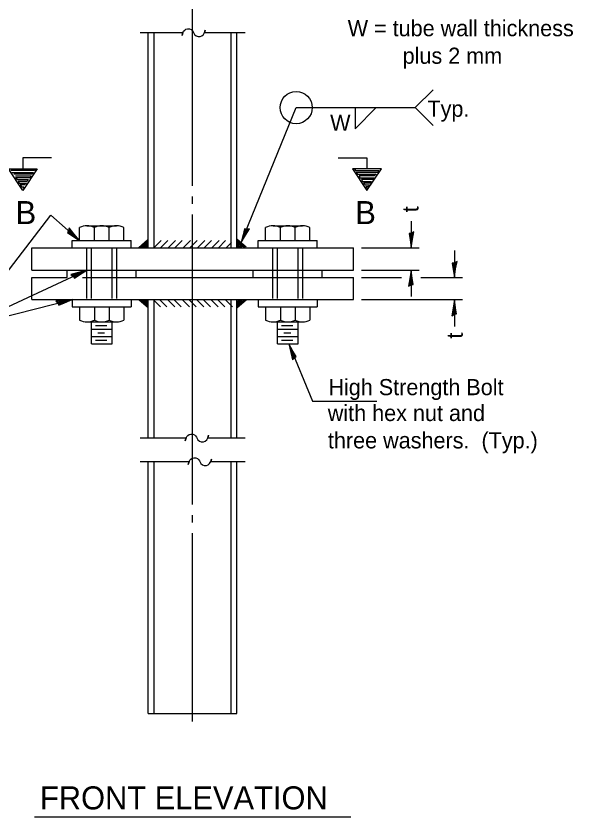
# Model space of a CAD drawing. Extents: x 1499079 to 1501883, y 1499349 to 1499789.
# Drawn here: x 1499916 to 1499998.8, y 1499468.5 to 1499587.6 of the extents above; entities that cross this region are included whole.
import ezdxf

# ---------------------------------------------------------------- set-up
doc = ezdxf.new("R2010")
doc.units = 0
for name, color, linetype in [('Design_EX_Roadway Dimensions', 7, 'Continuous'), ('Design_PR_Roadway Items', 7, 'Continuous'), ('Sheets_General Details', 7, 'Continuous')]:
    doc.layers.add(name, color=color, linetype=linetype)

msp = doc.modelspace()

# ---------------------------------------------------------------- linework, layer by layer
at = {"layer": 'Design_EX_Roadway Dimensions'}
for p, q in [((1499975.37, 1499573.99), (1499978.03, 1499576.65)), ((1499949.47, 1499553.9), (1499957.67, 1499573.99)), ((1499957.67, 1499573.99), (1499975.37, 1499573.99)), ((1499966.42, 1499573.99), (1499966.42, 1499570.85)), ((1499966.42, 1499570.85), (1499969.56, 1499573.99)), ((1499975.37, 1499573.99), (1499978.03, 1499571.32)), ((1499908.47, 1499541.4), (1499921.17, 1499558.01)), ((1499921.17, 1499558.01), (1499925.45, 1499554.21)), ((1499974.77, 1499557.12), (1499974.77, 1499553.12)), ((1499967.4, 1499553.12), (1499975.97, 1499553.12)), ((1499981.2, 1499552.73), (1499981.2, 1499548.72)), ((1499926.51, 1499549.82), (1499908.47, 1499541.4)), ((1499967.4, 1499549.82), (1499975.97, 1499549.82)), ((1499967.4, 1499548.72), (1499973.35, 1499548.72)), ((1499974.77, 1499549.82), (1499974.77, 1499545.91)), ((1499976.19, 1499548.72), (1499982.4, 1499548.72)), ((1499908.47, 1499541.4), (1499924.35, 1499545.42)), ((1499967.4, 1499545.42), (1499982.4, 1499545.42)), ((1499981.2, 1499545.42), (1499981.2, 1499541.41)), ((1499956.59, 1499538.83), (1499960.07, 1499530.31)), ((1499960.07, 1499530.31), (1499969.65, 1499530.31))]:
    msp.add_line(p, q, dxfattribs=at)
for points in [[(1499942.27, 1499562.37), (1499942.27, 1499596.19)], [(1499921.29, 1499566.5), (1499917.01, 1499566.5), (1499917.01, 1499564.89), (1499919.15, 1499564.89), (1499917.01, 1499561.68), (1499914.86, 1499564.89), (1499918.88, 1499564.89), (1499918.72, 1499564.63), (1499915.24, 1499564.63)], [(1499963.91, 1499566.5), (1499968.2, 1499566.5), (1499968.2, 1499564.89), (1499966.05, 1499564.89), (1499968.2, 1499561.68), (1499970.34, 1499564.89), (1499966.33, 1499564.89), (1499966.48, 1499564.63), (1499969.97, 1499564.63), (1499969.8, 1499564.36), (1499966.59, 1499564.36), (1499966.86, 1499564.09), (1499969.54, 1499564.09), (1499969.27, 1499563.82), (1499967.02, 1499563.82), (1499967.13, 1499563.56), (1499969.27, 1499563.56), (1499969, 1499563.28), (1499967.4, 1499563.28), (1499967.55, 1499563.02), (1499968.89, 1499563.02), (1499968.73, 1499562.75), (1499967.66, 1499562.75), (1499967.93, 1499562.48), (1499968.57, 1499562.48), (1499968.41, 1499562.21), (1499968.04, 1499562.21), (1499968.2, 1499561.95)], [(1499915.4, 1499564.36), (1499918.61, 1499564.36), (1499918.35, 1499564.09), (1499915.67, 1499564.09)], [(1499915.93, 1499563.82), (1499918.19, 1499563.82), (1499918.08, 1499563.56), (1499915.93, 1499563.56), (1499916.21, 1499563.28), (1499917.81, 1499563.28), (1499917.65, 1499563.02), (1499916.31, 1499563.02), (1499916.47, 1499562.75), (1499917.54, 1499562.75), (1499917.28, 1499562.48), (1499916.63, 1499562.48), (1499916.79, 1499562.21), (1499917.17, 1499562.21), (1499917.01, 1499561.95)], [(1499942.27, 1499559.67), (1499942.27, 1499560.77)], [(1499942.27, 1499514.97), (1499942.27, 1499558.07)], [(1499923.82, 1499555.7), (1499923.65, 1499555.39), (1499924.45, 1499554.89), (1499925.45, 1499554.21), (1499924.62, 1499555.2), (1499923.91, 1499556.1), (1499923.76, 1499555.45), (1499924.84, 1499554.75), (1499923.96, 1499555.89), (1499923.92, 1499555.53), (1499924.4, 1499555.17), (1499924.03, 1499555.61)], [(1499950.33, 1499555.92), (1499949.99, 1499555.98), (1499949.78, 1499555.06), (1499949.47, 1499553.9), (1499950.13, 1499555.01), (1499950.74, 1499555.97), (1499950.08, 1499555.89), (1499949.78, 1499554.64), (1499950.56, 1499555.86), (1499950.21, 1499555.77), (1499950.02, 1499555.2), (1499950.32, 1499555.7)], [(1499974.8, 1499555.32), (1499974.46, 1499555.25), (1499974.6, 1499554.32), (1499974.77, 1499553.12), (1499974.95, 1499554.4), (1499975.16, 1499555.52), (1499974.58, 1499555.2), (1499974.77, 1499553.92), (1499975.03, 1499555.34), (1499974.74, 1499555.13), (1499974.77, 1499554.54), (1499974.87, 1499555.11)], [(1499981.23, 1499550.92), (1499980.89, 1499550.85), (1499981.03, 1499549.92), (1499981.2, 1499548.72), (1499981.38, 1499550), (1499981.59, 1499551.12), (1499981, 1499550.8), (1499981.2, 1499549.52), (1499981.46, 1499550.95), (1499981.17, 1499550.73), (1499981.2, 1499550.14), (1499981.3, 1499550.71)], [(1499924.5, 1499548.92), (1499924.71, 1499548.63), (1499925.49, 1499549.16), (1499926.51, 1499549.82), (1499925.28, 1499549.44), (1499924.17, 1499549.16), (1499924.71, 1499548.77), (1499925.78, 1499549.48), (1499924.38, 1499549.12), (1499924.7, 1499548.94), (1499925.23, 1499549.23), (1499924.66, 1499549.07)], [(1499974.74, 1499547.61), (1499975.08, 1499547.69), (1499974.93, 1499548.62), (1499974.77, 1499549.82), (1499974.58, 1499548.54), (1499974.38, 1499547.42), (1499974.96, 1499547.74), (1499974.77, 1499549.02), (1499974.5, 1499547.59), (1499974.8, 1499547.81), (1499974.76, 1499548.4), (1499974.66, 1499547.83)], [(1499922.2, 1499544.91), (1499922.36, 1499544.6), (1499923.23, 1499544.97), (1499924.35, 1499545.42), (1499923.06, 1499545.29), (1499921.93, 1499545.21), (1499922.38, 1499544.72), (1499923.57, 1499545.22), (1499922.13, 1499545.13), (1499922.4, 1499544.9), (1499922.97, 1499545.08), (1499922.39, 1499545.03)], [(1499981.17, 1499543.22), (1499981.51, 1499543.29), (1499981.36, 1499544.22), (1499981.2, 1499545.42), (1499981.01, 1499544.14), (1499980.81, 1499543.02), (1499981.39, 1499543.34), (1499981.2, 1499544.61), (1499980.93, 1499543.2), (1499981.22, 1499543.41), (1499981.19, 1499544), (1499981.09, 1499543.43)], [(1499957.39, 1499536.77), (1499957.68, 1499536.97), (1499957.19, 1499537.78), (1499956.59, 1499538.83), (1499956.89, 1499537.57), (1499957.13, 1499536.46), (1499957.55, 1499536.97), (1499956.89, 1499538.08), (1499957.18, 1499536.66), (1499957.37, 1499536.97), (1499957.11, 1499537.51), (1499957.24, 1499536.94)], [(1499942.27, 1499512.27), (1499942.27, 1499513.36)], [(1499942.27, 1499482.67), (1499942.27, 1499510.66)]]:
    msp.add_lwpolyline(points, dxfattribs=at)
msp.add_circle((1499957.67, 1499573.99), 2.39, dxfattribs=at)
at = {"layer": 'Design_PR_Roadway Items'}
for p, q in [((1499935.67, 1499553.12), (1499935.67, 1499585.15)), ((1499936.55, 1499553.12), (1499936.55, 1499585.13)), ((1499947.98, 1499553.12), (1499947.98, 1499585.13)), ((1499948.86, 1499553.12), (1499948.86, 1499585.15)), ((1499925.45, 1499554.21), (1499925.45, 1499556.15)), ((1499926.55, 1499556.41), (1499930.94, 1499556.41)), ((1499927.65, 1499554.21), (1499927.65, 1499556.15)), ((1499929.84, 1499554.21), (1499929.84, 1499556.15)), ((1499932.04, 1499554.21), (1499932.04, 1499556.15)), ((1499953.11, 1499554.21), (1499953.11, 1499556.15)), ((1499954.22, 1499556.41), (1499958.61, 1499556.41)), ((1499955.32, 1499554.21), (1499955.32, 1499556.15)), ((1499957.51, 1499554.21), (1499957.51, 1499556.15)), ((1499959.71, 1499554.21), (1499959.71, 1499556.15)), ((1499924.35, 1499553.12), (1499924.35, 1499554.21)), ((1499924.35, 1499554.21), (1499933.14, 1499554.21)), ((1499933.14, 1499553.12), (1499933.14, 1499554.21)), ((1499936.51, 1499553.12), (1499937.59, 1499554.21)), ((1499937.48, 1499553.12), (1499938.57, 1499554.21)), ((1499938.64, 1499553.12), (1499939.73, 1499554.21)), ((1499939.62, 1499553.12), (1499940.7, 1499554.21)), ((1499940.86, 1499553.12), (1499941.94, 1499554.21)), ((1499941.83, 1499553.12), (1499942.92, 1499554.21)), ((1499942.99, 1499553.12), (1499944.07, 1499554.21)), ((1499943.96, 1499553.12), (1499945.05, 1499554.21)), ((1499945.11, 1499553.12), (1499946.21, 1499554.21)), ((1499946.09, 1499553.12), (1499947.18, 1499554.21)), ((1499947.25, 1499553.12), (1499948.07, 1499553.93)), ((1499952.01, 1499553.12), (1499952.01, 1499554.21)), ((1499952.01, 1499554.21), (1499960.81, 1499554.21)), ((1499960.81, 1499553.12), (1499960.81, 1499554.21)), ((1499918.34, 1499549.82), (1499918.34, 1499553.12)), ((1499918.34, 1499553.12), (1499966.19, 1499553.12)), ((1499926.51, 1499545.57), (1499926.51, 1499553.12)), ((1499927.24, 1499545.57), (1499927.24, 1499553.12)), ((1499930.28, 1499545.57), (1499930.28, 1499553.12)), ((1499931.01, 1499545.57), (1499931.01, 1499553.12)), ((1499954.18, 1499545.57), (1499954.18, 1499553.12)), ((1499954.91, 1499545.57), (1499954.91, 1499553.12)), ((1499957.95, 1499545.57), (1499957.95, 1499553.12)), ((1499958.68, 1499545.57), (1499958.68, 1499553.12)), ((1499966.19, 1499549.82), (1499966.19, 1499553.12)), ((1499918.34, 1499549.82), (1499966.19, 1499549.82)), ((1499918.34, 1499545.42), (1499918.34, 1499548.72)), ((1499918.34, 1499548.72), (1499923.62, 1499548.72)), ((1499923.62, 1499548.72), (1499923.62, 1499549.82)), ((1499925.89, 1499548.72), (1499966.19, 1499548.72)), ((1499933.87, 1499548.72), (1499933.87, 1499549.82)), ((1499951.29, 1499548.72), (1499951.29, 1499549.82)), ((1499961.54, 1499548.72), (1499961.54, 1499549.82)), ((1499966.19, 1499545.42), (1499966.19, 1499548.72)), ((1499918.34, 1499545.42), (1499966.19, 1499545.42)), ((1499924.35, 1499545.42), (1499924.35, 1499544.33)), ((1499933.14, 1499545.42), (1499933.14, 1499544.33)), ((1499935.67, 1499524.8), (1499935.67, 1499545.42)), ((1499936.38, 1499545.42), (1499937.47, 1499544.33)), ((1499936.55, 1499524.8), (1499936.55, 1499545.42)), ((1499937.36, 1499545.42), (1499938.44, 1499544.33)), ((1499938.51, 1499545.42), (1499939.6, 1499544.33)), ((1499939.49, 1499545.42), (1499940.57, 1499544.33)), ((1499940.73, 1499545.42), (1499941.81, 1499544.33)), ((1499941.7, 1499545.42), (1499942.79, 1499544.33)), ((1499942.85, 1499545.42), (1499943.94, 1499544.33)), ((1499943.83, 1499545.42), (1499944.92, 1499544.33)), ((1499944.99, 1499545.42), (1499946.08, 1499544.33)), ((1499945.97, 1499545.42), (1499947.05, 1499544.33)), ((1499947.12, 1499545.42), (1499948.2, 1499544.33)), ((1499947.98, 1499524.8), (1499947.98, 1499545.42)), ((1499948.86, 1499524.8), (1499948.86, 1499545.42)), ((1499952.01, 1499545.42), (1499952.01, 1499544.33)), ((1499960.81, 1499545.42), (1499960.81, 1499544.33)), ((1499924.35, 1499544.33), (1499933.14, 1499544.33)), ((1499925.45, 1499544.33), (1499925.45, 1499542.39)), ((1499927.65, 1499544.33), (1499927.65, 1499542.39)), ((1499929.84, 1499544.33), (1499929.84, 1499542.39)), ((1499932.04, 1499544.33), (1499932.04, 1499542.39)), ((1499952.01, 1499544.33), (1499960.81, 1499544.33)), ((1499953.11, 1499544.33), (1499953.11, 1499542.39)), ((1499955.32, 1499544.33), (1499955.32, 1499542.39)), ((1499957.51, 1499544.33), (1499957.51, 1499542.39)), ((1499959.71, 1499544.33), (1499959.71, 1499542.39)), ((1499926.55, 1499542.12), (1499930.94, 1499542.12)), ((1499927.24, 1499538.83), (1499927.24, 1499542.12)), ((1499927.82, 1499541.57), (1499929.52, 1499541.57)), ((1499930.28, 1499538.83), (1499930.28, 1499542.12)), ((1499954.22, 1499542.12), (1499958.61, 1499542.12)), ((1499954.91, 1499538.83), (1499954.91, 1499542.12)), ((1499955.49, 1499541.57), (1499957.19, 1499541.57)), ((1499957.95, 1499538.83), (1499957.95, 1499542.12)), ((1499927.24, 1499541.02), (1499930.28, 1499541.02)), ((1499928.17, 1499540.48), (1499929.18, 1499540.48)), ((1499954.91, 1499541.02), (1499957.95, 1499541.02)), ((1499955.84, 1499540.48), (1499956.85, 1499540.48)), ((1499927.24, 1499539.92), (1499930.28, 1499539.92)), ((1499927.82, 1499539.37), (1499929.52, 1499539.37)), ((1499954.91, 1499539.92), (1499957.95, 1499539.92)), ((1499955.49, 1499539.37), (1499957.19, 1499539.37)), ((1499927.24, 1499538.83), (1499930.28, 1499538.83)), ((1499954.91, 1499538.83), (1499957.95, 1499538.83)), ((1499935.67, 1499483.87), (1499935.67, 1499521.4)), ((1499936.55, 1499483.87), (1499936.55, 1499521.4)), ((1499947.98, 1499483.87), (1499947.98, 1499521.4)), ((1499948.86, 1499483.87), (1499948.86, 1499521.4)), ((1499935.67, 1499483.87), (1499948.86, 1499483.87))]:
    msp.add_line(p, q, dxfattribs=at)
for points in [[(1499934.47, 1499585.15), (1499940.83, 1499585.15), (1499940.7, 1499584.73), (1499940.83, 1499585.15), (1499940.92, 1499585.35), (1499941.09, 1499585.52), (1499941.27, 1499585.64), (1499941.5, 1499585.71), (1499941.8, 1499585.7), (1499942.05, 1499585.6), (1499942.21, 1499585.48), (1499942.36, 1499585.27), (1499942.42, 1499585.15), (1499942.56, 1499584.88), (1499942.8, 1499584.68), (1499943.07, 1499584.58), (1499943.41, 1499584.58), (1499943.65, 1499584.69), (1499943.87, 1499584.87), (1499944.03, 1499585.15), (1499944.14, 1499585.53), (1499944.03, 1499585.15), (1499944.03, 1499585.15), (1499950.06, 1499585.15)], [(1499934.29, 1499553.19), (1499935.61, 1499554.35), (1499935.6, 1499554.12), (1499934.48, 1499553.19), (1499934.7, 1499553.19), (1499935.6, 1499553.97), (1499935.6, 1499553.77), (1499934.93, 1499553.19), (1499935.17, 1499553.19), (1499935.62, 1499553.57), (1499935.6, 1499553.39), (1499935.35, 1499553.19), (1499935.51, 1499553.19), (1499935.6, 1499553.26)], [(1499950.23, 1499553.22), (1499948.91, 1499554.39), (1499948.93, 1499554.16), (1499950.05, 1499553.22), (1499949.82, 1499553.23), (1499948.92, 1499554.01), (1499948.92, 1499553.8), (1499949.6, 1499553.22), (1499949.36, 1499553.22), (1499948.91, 1499553.62), (1499948.92, 1499553.43), (1499949.17, 1499553.22), (1499949.02, 1499553.22), (1499948.93, 1499553.3)], [(1499934.32, 1499545.4), (1499935.64, 1499544.23), (1499935.63, 1499544.46), (1499934.51, 1499545.4), (1499934.73, 1499545.39), (1499935.63, 1499544.61), (1499935.63, 1499544.82), (1499934.96, 1499545.4), (1499935.2, 1499545.4), (1499935.65, 1499545), (1499935.63, 1499545.19), (1499935.38, 1499545.4), (1499935.54, 1499545.4), (1499935.63, 1499545.32)], [(1499950.23, 1499545.36), (1499948.91, 1499544.19), (1499948.93, 1499544.42), (1499950.05, 1499545.36), (1499949.82, 1499545.35), (1499948.92, 1499544.57), (1499948.92, 1499544.78), (1499949.6, 1499545.36), (1499949.36, 1499545.36), (1499948.91, 1499544.97), (1499948.92, 1499545.16), (1499949.17, 1499545.36), (1499949.02, 1499545.36), (1499948.93, 1499545.28)], [(1499934.47, 1499524.85), (1499941.31, 1499524.85), (1499941.18, 1499524.44), (1499941.31, 1499524.85), (1499941.4, 1499525.05), (1499941.57, 1499525.23), (1499941.75, 1499525.34), (1499941.99, 1499525.41), (1499942.29, 1499525.4), (1499942.53, 1499525.3), (1499942.69, 1499525.18), (1499942.85, 1499524.98), (1499942.91, 1499524.85), (1499943.05, 1499524.58), (1499943.28, 1499524.38), (1499943.55, 1499524.28), (1499943.89, 1499524.29), (1499944.14, 1499524.39), (1499944.36, 1499524.58), (1499944.51, 1499524.85), (1499944.62, 1499525.24), (1499944.51, 1499524.85), (1499944.51, 1499524.85), (1499950.06, 1499524.85)], [(1499934.47, 1499521.33), (1499941.75, 1499521.33), (1499941.62, 1499520.91), (1499941.75, 1499521.33), (1499941.84, 1499521.53), (1499942.01, 1499521.71), (1499942.19, 1499521.82), (1499942.43, 1499521.89), (1499942.73, 1499521.88), (1499942.97, 1499521.78), (1499943.13, 1499521.66), (1499943.29, 1499521.46), (1499943.35, 1499521.33), (1499943.49, 1499521.06), (1499943.73, 1499520.86), (1499943.99, 1499520.76), (1499944.34, 1499520.77), (1499944.58, 1499520.86), (1499944.8, 1499521.05), (1499944.95, 1499521.33), (1499945.06, 1499521.71), (1499944.95, 1499521.33), (1499944.95, 1499521.33), (1499950.06, 1499521.33)]]:
    msp.add_lwpolyline(points, dxfattribs=at)
for centre, start, end in [((1499926.55, 1499554.01), 62.8306, 117.1694), ((1499928.75, 1499554.01), 62.8306, 117.1694), ((1499930.94, 1499554.01), 62.8306, 117.1694), ((1499954.22, 1499554.01), 62.8306, 117.1694), ((1499956.42, 1499554.01), 62.8306, 117.1694), ((1499958.61, 1499554.01), 62.8306, 117.1694), ((1499926.55, 1499544.53), 242.8306, 297.1694), ((1499928.75, 1499544.53), 242.8306, 297.1694), ((1499930.94, 1499544.53), 242.8306, 297.1694), ((1499954.22, 1499544.53), 242.8306, 297.1694), ((1499956.42, 1499544.53), 242.8306, 297.1694), ((1499958.61, 1499544.53), 242.8306, 297.1694)]:
    msp.add_arc(centre, 2.41, start, end, dxfattribs=at)
at = {"layer": 'Sheets_General Details'}
msp.add_line((1499918.74, 1499468.46), (1499965.8, 1499468.46), dxfattribs=at)

# ---------------------------------------------------------------- texts
at = {"layer": 'Design_EX_Roadway Dimensions'}
for s, height, p in [('W = tube wall thickness', 2.4, (1499965.33, 1499584.61)), ('plus 2 mm', 2.4, (1499973.5, 1499580.51)), ('Typ.', 2.4, (1499977.19, 1499572.62)), ('W', 2.4, (1499962.72, 1499570.54)), ('B', 3.43, (1499915.94, 1499556.66)), ('B', 3.43, (1499966.46, 1499556.66)), ('High Strength Bolt', 2.4002, (1499962.46, 1499531.21)), ('with hex nut and', 2.4002, (1499962.37, 1499527.36)), ('three washers.  (Typ.)', 2.4002, (1499962.39, 1499523.29))]:
    msp.add_text(s, height=height, dxfattribs=at).set_placement(p)
for p in [(1499975.85, 1499558.43), (1499982.44, 1499539.62)]:
    msp.add_text('t', height=2.4, rotation=90, dxfattribs=at).set_placement(p)
at = {"layer": 'Sheets_General Details'}
msp.add_text('FRONT ELEVATION', height=3.4289, dxfattribs=at).set_placement((1499919.56, 1499469.59))

doc.saveas('drawing.dxf')
